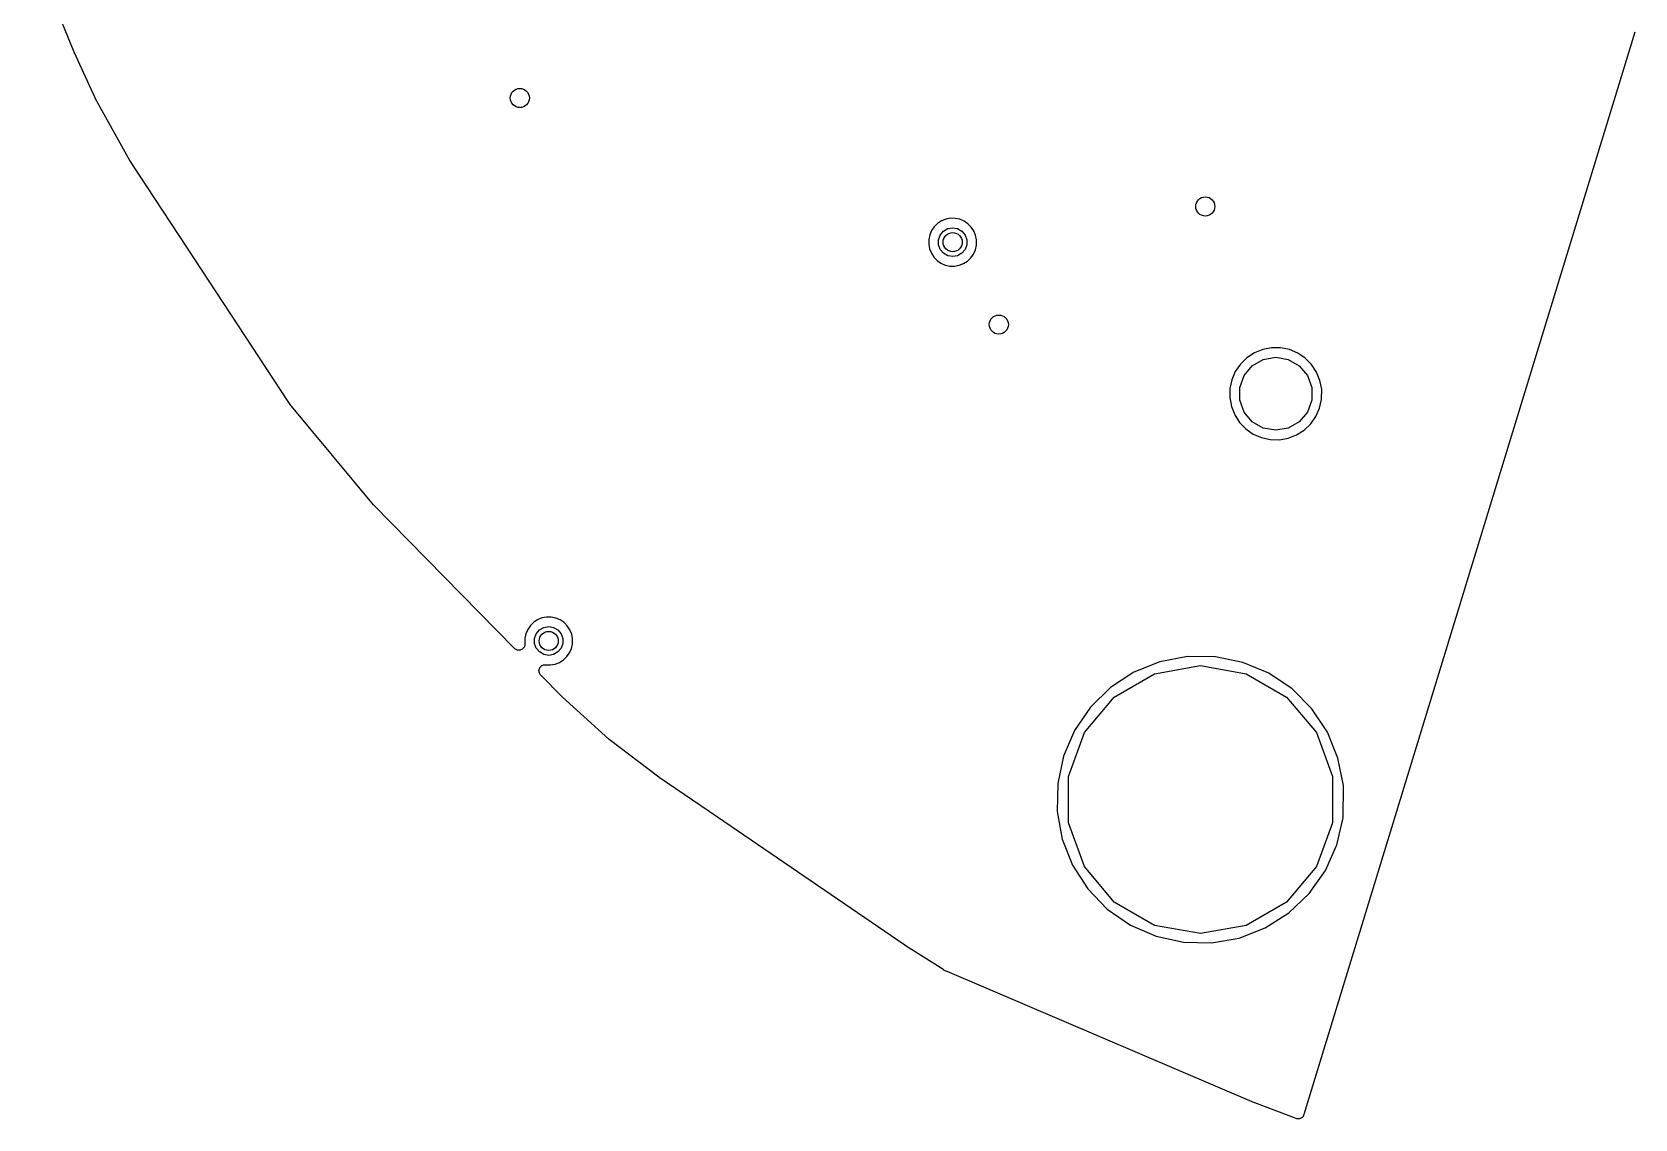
# Model space of a CAD drawing. Extents: x 83.8 to 170.2, y -169.8 to -83.8.
# Drawn here: x 87.18 to 120.74, y -168.21 to -145.45 of the extents above; entities that cross this region are included whole.
import ezdxf

# ---------------------------------------------------------------- set-up
doc = ezdxf.new("R2010")
doc.units = 0
doc.header["$MEASUREMENT"] = 0
doc.layers.add('BLACK', color=7, linetype='CONTINUOUS')

msp = doc.modelspace()

# ---------------------------------------------------------------- linework, layer by layer
at = {"layer": 'Black'}
for p, q in [((88.0602, -145.874), (87.1774, -143.699)), ((120.736, -145.455), (113.807, -168.122)), ((120.736, -145.454), (120.736, -145.455)), ((88.0617, -145.876), (88.0602, -145.874)), ((88.0624, -145.879), (88.0617, -145.876)), ((88.5332, -146.906), (88.0624, -145.879)), ((88.5362, -146.911), (88.5332, -146.906)), ((88.538, -146.916), (88.5362, -146.911)), ((89.2346, -148.155), (88.538, -146.916)), ((89.2374, -148.158), (89.2346, -148.155)), ((89.2392, -148.163), (89.2374, -148.158)), ((90.431, -149.977), (89.2392, -148.163)), ((106.011, -149.612), (105.973, -149.702)), ((106.067, -149.531), (106.011, -149.612)), ((106.137, -149.463), (106.067, -149.531)), ((106.219, -149.409), (106.137, -149.463)), ((106.191, -149.704), (106.258, -149.624)), ((106.31, -149.372), (106.219, -149.409)), ((106.258, -149.624), (106.349, -149.571)), ((106.406, -149.354), (106.31, -149.372)), ((106.349, -149.571), (106.452, -149.553)), ((106.504, -149.355), (106.406, -149.354)), ((106.452, -149.553), (106.555, -149.571)), ((106.6, -149.374), (106.504, -149.355)), ((106.555, -149.571), (106.645, -149.624)), ((106.691, -149.412), (106.6, -149.374)), ((106.645, -149.624), (106.712, -149.704)), ((106.772, -149.467), (106.691, -149.412)), ((106.841, -149.537), (106.772, -149.467)), ((106.895, -149.619), (106.841, -149.537)), ((106.933, -149.709), (106.895, -149.619)), ((92.5407, -153.189), (90.431, -149.977)), ((105.952, -149.798), (105.951, -149.896)), ((105.951, -149.896), (105.969, -149.993)), ((105.973, -149.702), (105.952, -149.798)), ((105.969, -149.993), (106.005, -150.084)), ((106.155, -149.802), (106.191, -149.704)), ((106.155, -149.907), (106.155, -149.802)), ((106.191, -150.005), (106.155, -149.907)), ((106.258, -150.085), (106.191, -150.005)), ((106.712, -150.005), (106.645, -150.085)), ((106.712, -149.704), (106.748, -149.802)), ((106.748, -149.907), (106.712, -150.005)), ((106.748, -149.802), (106.748, -149.907)), ((106.928, -150.013), (106.95, -149.918)), ((106.951, -149.804), (106.933, -149.709)), ((106.95, -149.918), (106.951, -149.804)), ((106.005, -150.084), (106.058, -150.166)), ((106.058, -150.166), (106.126, -150.237)), ((106.126, -150.237), (106.206, -150.293)), ((106.206, -150.293), (106.296, -150.332)), ((106.349, -150.137), (106.258, -150.085)), ((106.296, -150.332), (106.392, -150.353)), ((106.452, -150.156), (106.349, -150.137)), ((106.555, -150.137), (106.452, -150.156)), ((106.49, -150.355), (106.587, -150.338)), ((106.645, -150.085), (106.555, -150.137)), ((106.587, -150.338), (106.678, -150.303)), ((106.678, -150.303), (106.761, -150.25)), ((106.761, -150.25), (106.832, -150.183)), ((106.832, -150.183), (106.888, -150.103)), ((106.888, -150.103), (106.928, -150.013)), ((106.392, -150.353), (106.49, -150.355)), ((112.611, -152.274), (112.476, -152.406)), ((112.769, -152.171), (112.611, -152.274)), ((112.725, -152.441), (112.955, -152.309)), ((112.944, -152.1), (112.769, -152.171)), ((113.129, -152.065), (112.944, -152.1)), ((112.955, -152.309), (113.217, -152.262)), ((113.318, -152.066), (113.129, -152.065)), ((113.217, -152.262), (113.478, -152.309)), ((113.502, -152.104), (113.318, -152.066)), ((113.478, -152.309), (113.708, -152.441)), ((113.676, -152.177), (113.502, -152.104)), ((113.833, -152.282), (113.676, -152.177)), ((113.966, -152.416), (113.833, -152.282)), ((112.369, -152.562), (112.295, -152.735)), ((112.476, -152.406), (112.369, -152.562)), ((112.463, -152.894), (112.554, -152.645)), ((112.554, -152.645), (112.725, -152.441)), ((113.708, -152.441), (113.879, -152.645)), ((113.879, -152.645), (113.97, -152.894)), ((114.07, -152.573), (113.966, -152.416)), ((114.142, -152.748), (114.07, -152.573)), ((112.256, -152.92), (112.253, -153.108)), ((112.295, -152.735), (112.256, -152.92)), ((112.463, -153.16), (112.463, -152.894)), ((113.97, -152.894), (113.97, -153.16)), ((114.178, -152.932), (114.142, -152.748)), ((114.175, -153.149), (114.178, -152.932)), ((92.5975, -153.275), (92.5407, -153.189)), ((92.6024, -153.28), (92.5975, -153.275)), ((92.606, -153.287), (92.6024, -153.28)), ((94.3235, -155.352), (92.606, -153.287)), ((112.253, -153.108), (112.287, -153.294)), ((112.287, -153.294), (112.357, -153.469)), ((112.554, -153.41), (112.463, -153.16)), ((113.97, -153.16), (113.879, -153.41)), ((114.057, -153.505), (114.134, -153.332)), ((114.134, -153.332), (114.175, -153.149)), ((112.357, -153.469), (112.459, -153.628)), ((112.459, -153.628), (112.59, -153.763)), ((112.725, -153.613), (112.554, -153.41)), ((112.955, -153.746), (112.725, -153.613)), ((113.708, -153.613), (113.478, -153.746)), ((113.879, -153.41), (113.708, -153.613)), ((113.812, -153.789), (113.948, -153.659)), ((113.948, -153.659), (114.057, -153.505)), ((112.59, -153.763), (112.745, -153.871)), ((112.745, -153.871), (112.918, -153.947)), ((112.918, -153.947), (113.102, -153.987)), ((113.217, -153.792), (112.955, -153.746)), ((113.102, -153.987), (113.291, -153.991)), ((113.478, -153.746), (113.217, -153.792)), ((113.291, -153.991), (113.477, -153.958)), ((113.477, -153.958), (113.652, -153.89)), ((113.652, -153.89), (113.812, -153.789)), ((94.3275, -155.356), (94.3235, -155.352)), ((94.3306, -155.36), (94.3275, -155.356)), ((97.2787, -158.36), (94.3306, -155.36)), ((97.8525, -157.722), (97.7616, -157.759)), ((97.9488, -157.703), (97.8525, -157.722)), ((98.0469, -157.704), (97.9488, -157.703)), ((98.1429, -157.724), (98.0469, -157.704)), ((98.2333, -157.762), (98.1429, -157.724)), ((97.5155, -158.052), (97.4951, -158.148)), ((97.5541, -157.962), (97.5155, -158.052)), ((97.6095, -157.881), (97.5541, -157.962)), ((97.6795, -157.812), (97.6095, -157.881)), ((97.7616, -157.759), (97.6795, -157.812)), ((97.6978, -158.152), (97.7336, -158.053)), ((97.7336, -158.053), (97.8008, -157.973)), ((97.8008, -157.973), (97.8914, -157.921)), ((97.8914, -157.921), (97.9944, -157.903)), ((97.9944, -157.903), (98.0974, -157.921)), ((98.0974, -157.921), (98.1879, -157.973)), ((98.1879, -157.973), (98.2552, -158.053)), ((98.3146, -157.817), (98.2333, -157.762)), ((98.2552, -158.053), (98.2909, -158.152)), ((98.3837, -157.886), (98.3146, -157.817)), ((98.438, -157.968), (98.3837, -157.886)), ((98.4753, -158.059), (98.438, -157.968)), ((98.4942, -158.154), (98.4753, -158.059)), ((97.284, -158.364), (97.2787, -158.36)), ((97.2883, -158.369), (97.284, -158.364)), ((97.3019, -158.377), (97.2883, -158.369)), ((97.3146, -158.386), (97.3019, -158.377)), ((97.3209, -158.388), (97.3146, -158.386)), ((97.3267, -158.391), (97.3209, -158.388)), ((97.342, -158.394), (97.3267, -158.391)), ((97.3571, -158.398), (97.342, -158.394)), ((97.3855, -158.395), (97.3701, -158.398)), ((97.4011, -158.394), (97.3855, -158.395)), ((97.407, -158.392), (97.4011, -158.394)), ((97.4135, -158.39), (97.407, -158.392)), ((97.427, -158.382), (97.4135, -158.39)), ((97.4412, -158.376), (97.427, -158.382)), ((97.4459, -158.371), (97.4412, -158.376)), ((97.4516, -158.368), (97.4459, -158.371)), ((97.4615, -158.356), (97.4516, -158.368)), ((97.4726, -158.345), (97.4615, -158.356)), ((97.4755, -158.339), (97.4726, -158.345)), ((97.4797, -158.334), (97.4755, -158.339)), ((97.4849, -158.319), (97.4797, -158.334)), ((97.4916, -158.305), (97.4849, -158.319)), ((97.4923, -158.299), (97.4916, -158.305)), ((97.4945, -158.292), (97.4923, -158.299)), ((97.4951, -158.148), (97.4937, -158.246)), ((97.4937, -158.246), (97.4942, -158.248)), ((97.4942, -158.248), (97.4942, -158.255)), ((97.4942, -158.255), (97.4959, -158.261)), ((97.4959, -158.261), (97.4944, -158.277)), ((97.4944, -158.277), (97.4945, -158.292)), ((97.6978, -158.256), (97.6978, -158.152)), ((97.7336, -158.354), (97.6978, -158.256)), ((97.8008, -158.434), (97.7336, -158.354)), ((98.2552, -158.354), (98.1879, -158.434)), ((98.2909, -158.256), (98.2552, -158.354)), ((98.2909, -158.152), (98.2909, -158.256)), ((98.4312, -158.452), (98.4711, -158.362)), ((98.4711, -158.362), (98.4926, -158.268)), ((98.4926, -158.268), (98.4942, -158.154)), ((97.3636, -158.397), (97.3571, -158.398)), ((97.3701, -158.398), (97.3636, -158.397)), ((97.8914, -158.487), (97.8008, -158.434)), ((97.8349, -158.734), (97.8452, -158.724)), ((97.8452, -158.724), (97.8522, -158.721)), ((97.8522, -158.721), (97.8583, -158.716)), ((97.8583, -158.716), (97.8721, -158.712)), ((97.8721, -158.712), (97.8853, -158.706)), ((97.8853, -158.706), (97.893, -158.705)), ((97.9944, -158.505), (97.8914, -158.487)), ((97.893, -158.705), (97.9004, -158.703)), ((97.9004, -158.703), (97.9149, -158.704)), ((97.9149, -158.704), (97.9156, -158.703)), ((97.9156, -158.703), (97.9224, -158.702)), ((97.9224, -158.702), (97.9276, -158.703)), ((97.9276, -158.703), (97.9293, -158.702)), ((97.9293, -158.702), (97.93, -158.703)), ((97.93, -158.703), (98.0329, -158.705)), ((98.0974, -158.487), (97.9944, -158.505)), ((98.0329, -158.705), (98.1295, -158.688)), ((98.1879, -158.434), (98.0974, -158.487)), ((98.1295, -158.688), (98.2209, -158.652)), ((98.2209, -158.652), (98.3037, -158.6)), ((98.3037, -158.6), (98.3747, -158.532)), ((98.3747, -158.532), (98.4312, -158.452)), ((110.79, -158.64), (110.245, -158.86)), ((110.68, -158.891), (111.639, -158.721)), ((111.367, -158.53), (110.79, -158.64)), ((111.954, -158.534), (111.367, -158.53)), ((111.639, -158.721), (112.599, -158.891)), ((112.529, -158.652), (111.954, -158.534)), ((113.07, -158.88), (112.529, -158.652)), ((97.7903, -158.823), (97.7934, -158.809)), ((97.7913, -158.831), (97.7903, -158.823)), ((97.7905, -158.839), (97.7913, -158.831)), ((97.7942, -158.853), (97.7905, -158.839)), ((97.7934, -158.809), (97.7948, -158.795)), ((97.7961, -158.867), (97.7942, -158.853)), ((97.7948, -158.795), (97.7981, -158.788)), ((97.7996, -158.874), (97.7961, -158.867)), ((97.7981, -158.788), (97.7997, -158.78)), ((97.8016, -158.881), (97.7996, -158.874)), ((97.7997, -158.78), (97.8075, -158.768)), ((97.8098, -158.893), (97.8016, -158.881)), ((97.8075, -158.768), (97.8137, -158.755)), ((97.8165, -158.906), (97.8098, -158.893)), ((97.8137, -158.755), (97.8192, -158.75)), ((97.8222, -158.911), (97.8165, -158.906)), ((97.8192, -158.75), (97.8234, -158.743)), ((97.8266, -158.918), (97.8222, -158.911)), ((97.8234, -158.743), (97.8349, -158.734)), ((98.2769, -159.376), (97.8266, -158.918)), ((110.245, -158.86), (109.754, -159.181)), ((109.836, -159.378), (110.68, -158.891)), ((112.599, -158.891), (113.442, -159.378)), ((113.557, -159.208), (113.07, -158.88)), ((98.28, -159.378), (98.2769, -159.376)), ((98.2824, -159.381), (98.28, -159.378)), ((99.2554, -160.258), (98.2824, -159.381)), ((109.21, -160.124), (109.836, -159.378)), ((109.754, -159.181), (109.335, -159.592)), ((113.442, -159.378), (114.068, -160.124)), ((113.971, -159.625), (113.557, -159.208)), ((109.335, -159.592), (109.003, -160.077)), ((114.296, -160.114), (113.971, -159.625)), ((99.2599, -160.261), (99.2554, -160.258)), ((99.2634, -160.264), (99.2599, -160.261)), ((100.302, -161.057), (99.2634, -160.264)), ((109.003, -160.077), (108.772, -160.616)), ((108.877, -161.039), (109.21, -160.124)), ((114.068, -160.124), (114.401, -161.039)), ((114.519, -160.657), (114.296, -160.114)), ((108.772, -160.616), (108.65, -161.191)), ((114.633, -161.232), (114.519, -160.657)), ((100.305, -161.059), (100.302, -161.057)), ((100.308, -161.061), (100.305, -161.059)), ((101.528, -161.893), (100.308, -161.061)), ((108.877, -162.013), (108.877, -161.039)), ((114.401, -161.039), (114.401, -162.013)), ((108.65, -161.191), (108.641, -161.778)), ((114.624, -161.904), (114.633, -161.232)), ((105.586, -164.662), (101.528, -161.893)), ((101.528, -161.893), (101.528, -161.893)), ((108.641, -161.778), (108.747, -162.355)), ((109.21, -162.928), (108.877, -162.013)), ((114.401, -162.013), (114.068, -162.928)), ((114.494, -162.476), (114.624, -161.904)), ((108.747, -162.355), (108.963, -162.901)), ((114.255, -163.012), (114.494, -162.476)), ((108.963, -162.901), (109.282, -163.395)), ((109.836, -163.675), (109.21, -162.928)), ((114.068, -162.928), (113.442, -163.675)), ((113.917, -163.492), (114.255, -163.012)), ((109.282, -163.395), (109.689, -163.817)), ((110.68, -164.162), (109.836, -163.675)), ((113.442, -163.675), (112.599, -164.162)), ((113.491, -163.897), (113.917, -163.492)), ((109.689, -163.817), (110.172, -164.152)), ((112.996, -164.211), (113.491, -163.897)), ((110.172, -164.152), (110.71, -164.387)), ((111.639, -164.331), (110.68, -164.162)), ((110.71, -164.387), (111.283, -164.513)), ((112.599, -164.162), (111.639, -164.331)), ((111.87, -164.526), (112.448, -164.424)), ((112.448, -164.424), (112.996, -164.211)), ((105.588, -164.663), (105.586, -164.662)), ((105.59, -164.664), (105.588, -164.663)), ((106.264, -165.093), (105.59, -164.664)), ((111.283, -164.513), (111.87, -164.526)), ((106.27, -165.096), (106.264, -165.093)), ((106.276, -165.101), (106.27, -165.096)), ((106.327, -165.126), (106.276, -165.101)), ((106.33, -165.126), (106.327, -165.126)), ((106.333, -165.128), (106.33, -165.126)), ((112.773, -167.875), (106.333, -165.128)), ((112.775, -167.875), (112.773, -167.875)), ((112.777, -167.877), (112.775, -167.875)), ((113.641, -168.204), (112.777, -167.877)), ((113.807, -168.122), (113.8, -168.136)), ((113.656, -168.207), (113.641, -168.204)), ((113.67, -168.211), (113.656, -168.207)), ((113.677, -168.211), (113.67, -168.211)), ((113.684, -168.212), (113.677, -168.211)), ((113.699, -168.21), (113.684, -168.212)), ((113.715, -168.209), (113.699, -168.21)), ((113.721, -168.206), (113.715, -168.209)), ((113.728, -168.205), (113.721, -168.206)), ((113.741, -168.198), (113.728, -168.205)), ((113.755, -168.192), (113.741, -168.198)), ((113.76, -168.187), (113.755, -168.192)), ((113.766, -168.184), (113.76, -168.187)), ((113.776, -168.172), (113.766, -168.184)), ((113.787, -168.162), (113.776, -168.172)), ((113.791, -168.155), (113.787, -168.162)), ((113.795, -168.15), (113.791, -168.155)), ((113.8, -168.136), (113.795, -168.15))]:
    msp.add_line(p, q, dxfattribs=at)
for centre in [(97.3898, -146.835), (111.741, -149.106), (106.452, -149.854), (107.418, -151.579), (97.9944, -158.204)]:
    msp.add_circle(centre, 0.2, dxfattribs=at)

doc.saveas('drawing.dxf')
